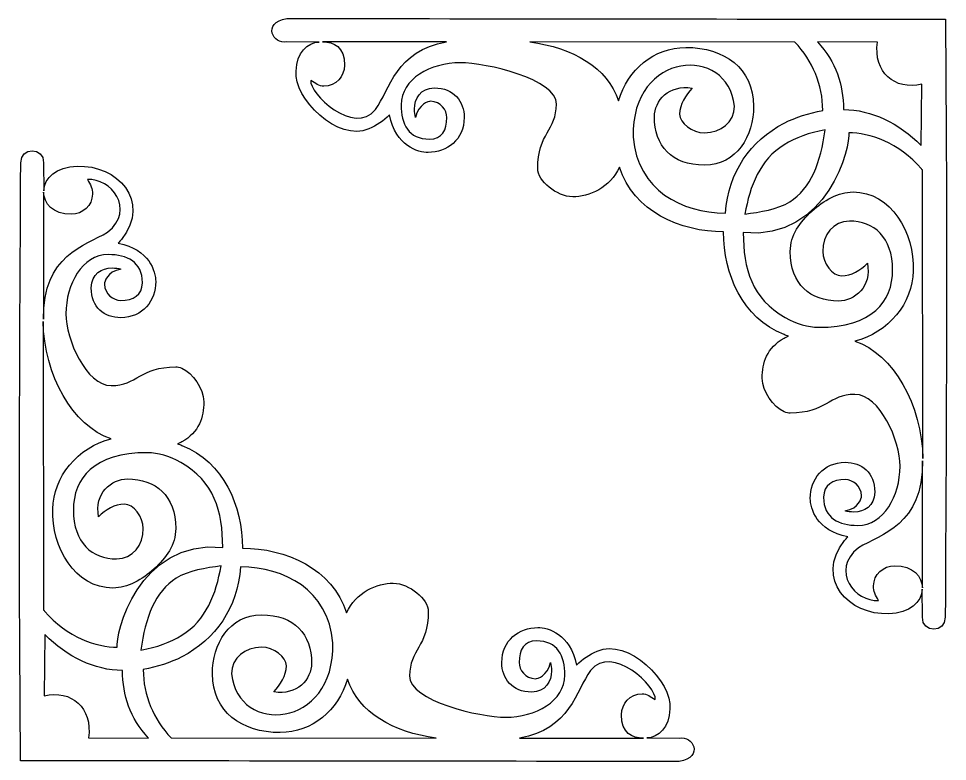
# Model space of a CAD drawing. Header units: centimetres. Extents: x -7.8 to 6.5, y -10.1 to 13.5.
# Drawn here: x -7.81 to 6.52, y 2.05 to 13.51 of the extents above; entities that cross this region are included whole.
import ezdxf

# ---------------------------------------------------------------- set-up
doc = ezdxf.new("R2010")
doc.units = ezdxf.units.CM
doc.header["$MEASUREMENT"] = 0
doc.layers.add('layer 1', color=7, linetype='Continuous')

msp = doc.modelspace()

# ---------------------------------------------------------------- linework, layer by layer
at = {"layer": 'layer 1', "color": 17}
for points, knots in [([(-3.1756, 13.15014), (-3.34794, 13.15016), (-3.53003, 12.98624), (-3.53006, 12.70271), (-3.53006, 12.70271), (-3.57559, 12.28202), (-2.88786, 11.60134), (-2.40728, 11.81031), (-2.40728, 11.81031), (-2.29006, 11.85834), (-2.18016, 11.93868), (-2.08982, 12.02553), (-2.08982, 12.02553), (-1.99537, 11.54186), (-1.65071, 11.4473), (-1.49505, 11.44728), (-1.49505, 11.44728), (-1.20596, 11.44724), (-0.93909, 11.64178), (-0.93905, 11.98646), (-0.93905, 11.98646), (-0.93901, 12.23663), (-1.09465, 12.44235), (-1.40041, 12.44239), (-1.40041, 12.44239), (-1.61166, 12.44241), (-1.70619, 12.27564), (-1.70621, 12.11443), (-1.70621, 12.11443), (-1.70622, 12.06995), (-1.69511, 12.02547), (-1.68955, 11.98656), (-1.68955, 11.98656), (-1.63949, 12.19781), (-1.49494, 12.2367), (-1.45603, 12.2367), (-1.45603, 12.2367), (-1.30037, 12.23668), (-1.20588, 12.09768), (-1.20589, 11.9865), (-1.20589, 11.9865), (-1.20592, 11.79192), (-1.27821, 11.65295), (-1.47278, 11.65298), (-1.47278, 11.65298), (-1.80078, 11.65302), (-1.91194, 11.88652), (-1.9119, 12.18117), (-1.9119, 12.18117), (-1.91184, 12.58143), (-1.45595, 12.83154), (-1.00008, 12.83148), (-1.00008, 12.83148), (-0.59981, 12.83143), (0.48485, 12.58111), (0.4848, 12.19197), (0.4848, 12.19197), (0.48475, 11.79169), (0.19566, 11.7417), (0.19558, 11.19689), (0.19558, 11.19689), (0.19556, 11.01343), (0.48461, 10.76322), (0.73478, 10.76319), (0.73478, 10.76319), (0.98495, 10.76315), (1.31754, 10.90002), (1.45656, 11.22244), (1.45656, 11.22244), (1.6692, 10.53695), (2.40137, 10.22164), (3.06305, 10.22155), (3.06305, 10.22155), (3.06296, 9.56914), (3.34854, 8.89488), (3.9968, 8.63704), (3.9968, 8.63704), (4.01904, 8.62593), (4.04127, 8.62036), (4.06351, 8.6148), (4.06351, 8.6148), (4.04127, 8.60368), (4.01903, 8.59257), (3.99679, 8.58145), (3.99679, 8.58145), (3.72993, 8.43694), (3.65763, 8.19791), (3.6576, 7.96441), (3.6576, 7.96441), (3.65757, 7.75316), (3.83543, 7.51965), (3.99664, 7.44735), (3.99664, 7.44735), (4.02999, 7.43067), (4.06335, 7.42511), (4.09115, 7.4251), (4.09115, 7.4251), (4.64152, 7.42503), (4.68603, 7.71411), (5.0863, 7.71405), (5.0863, 7.71405), (5.47546, 7.714), (5.78448, 6.99938), (5.78443, 6.60466), (5.78443, 6.60466), (5.78437, 6.1488), (5.53414, 5.69297), (5.13387, 5.69302), (5.13387, 5.69302), (4.83922, 5.69306), (4.60575, 5.80428), (4.60579, 6.12672), (4.60579, 6.12672), (4.60582, 6.3213), (4.74481, 6.39911), (4.93939, 6.39908), (4.93939, 6.39908), (5.05057, 6.39907), (5.18954, 6.30454), (5.18952, 6.14888), (5.18952, 6.14888), (5.18952, 6.10997), (5.15614, 5.95987), (4.93932, 5.91542), (4.93932, 5.91542), (4.97824, 5.9043), (5.02271, 5.89873), (5.07274, 5.89872), (5.07274, 5.89872), (5.22841, 5.8987), (5.39519, 5.98763), (5.39522, 6.20444), (5.39522, 6.20444), (5.39526, 6.51021), (5.18959, 6.6659), (4.93942, 6.66593), (4.93942, 6.66593), (4.59474, 6.66598), (4.40014, 6.39915), (4.4001, 6.11007), (4.4001, 6.11007), (4.40008, 5.95441), (4.49453, 5.60972), (4.97819, 5.51515), (4.97819, 5.51515), (4.96081, 5.49639), (4.94323, 5.47729), (4.92704, 5.45687), (4.92704, 5.45687), (4.45743, 4.86421), (5.00532, 4.29904), (5.60972, 4.32995), (5.60972, 4.32995), (5.93254, 4.32991), (6.12242, 4.51214), (6.12494, 4.70777), (6.12494, 4.70777), (6.12494, 4.70777), (6.12903, 4.27454), (6.12903, 4.27454), (6.12903, 4.27454), (6.12525, 4.0248), (6.48471, 4.03628), (6.48202, 4.27449), (6.48202, 4.27449), (6.49834, 7.40473), (6.51537, 10.33401), (6.48325, 13.50302), (6.48325, 13.50302), (6.48325, 13.50302), (6.48182, 13.50302), (6.48182, 13.50302), (6.48182, 13.50302), (6.48182, 13.50302), (6.48182, 13.50388), (6.48182, 13.50388), (6.48182, 13.50388), (3.02512, 13.50434), (-0.32254, 13.51264), (-3.67436, 13.51309), (-3.67436, 13.51309), (-4.06466, 13.44307), (-3.88396, 13.10706), (-3.67441, 13.15224), (-3.67441, 13.15224), (-3.67441, 13.15224), (-3.1756, 13.15014), (-3.1756, 13.15014)], [0, 0, 0, 0, 0.02083333, 0.02083333, 0.02083333, 0.02083333, 0.04166667, 0.04166667, 0.04166667, 0.04166667, 0.0625, 0.0625, 0.0625, 0.0625, 0.08333333, 0.08333333, 0.08333333, 0.08333333, 0.10416667, 0.10416667, 0.10416667, 0.10416667, 0.125, 0.125, 0.125, 0.125, 0.14583333, 0.14583333, 0.14583333, 0.14583333, 0.16666667, 0.16666667, 0.16666667, 0.16666667, 0.1875, 0.1875, 0.1875, 0.1875, 0.20833333, 0.20833333, 0.20833333, 0.20833333, 0.22916667, 0.22916667, 0.22916667, 0.22916667, 0.25, 0.25, 0.25, 0.25, 0.27083333, 0.27083333, 0.27083333, 0.27083333, 0.29166667, 0.29166667, 0.29166667, 0.29166667, 0.3125, 0.3125, 0.3125, 0.3125, 0.33333333, 0.33333333, 0.33333333, 0.33333333, 0.35416667, 0.35416667, 0.35416667, 0.35416667, 0.375, 0.375, 0.375, 0.375, 0.39583333, 0.39583333, 0.39583333, 0.39583333, 0.41666667, 0.41666667, 0.41666667, 0.41666667, 0.4375, 0.4375, 0.4375, 0.4375, 0.45833333, 0.45833333, 0.45833333, 0.45833333, 0.47916667, 0.47916667, 0.47916667, 0.47916667, 0.5, 0.5, 0.5, 0.5, 0.52083333, 0.52083333, 0.52083333, 0.52083333, 0.54166667, 0.54166667, 0.54166667, 0.54166667, 0.5625, 0.5625, 0.5625, 0.5625, 0.58333333, 0.58333333, 0.58333333, 0.58333333, 0.60416667, 0.60416667, 0.60416667, 0.60416667, 0.625, 0.625, 0.625, 0.625, 0.64583333, 0.64583333, 0.64583333, 0.64583333, 0.66666667, 0.66666667, 0.66666667, 0.66666667, 0.6875, 0.6875, 0.6875, 0.6875, 0.70833333, 0.70833333, 0.70833333, 0.70833333, 0.72916667, 0.72916667, 0.72916667, 0.72916667, 0.75, 0.75, 0.75, 0.75, 0.77083333, 0.77083333, 0.77083333, 0.77083333, 0.79166667, 0.79166667, 0.79166667, 0.79166667, 0.8125, 0.8125, 0.8125, 0.8125, 0.83333333, 0.83333333, 0.83333333, 0.83333333, 0.85416667, 0.85416667, 0.85416667, 0.85416667, 0.875, 0.875, 0.875, 0.875, 0.89583333, 0.89583333, 0.89583333, 0.89583333, 0.91666667, 0.91666667, 0.91666667, 0.91666667, 0.9375, 0.9375, 0.9375, 0.9375, 0.95833333, 0.95833333, 0.95833333, 0.95833333, 1, 1, 1, 1]), ([(-3.12279, 13.15217), (-3.12279, 13.15217), (-1.2127, 13.15191), (-1.2127, 13.15191), (-1.2127, 13.15191), (-1.98915, 13.02314), (-2.08905, 12.41015), (-2.3055, 12.11173), (-2.3055, 12.11173), (-2.63788, 11.6895), (-3.33838, 12.36772), (-3.30643, 12.55942), (-3.30643, 12.55942), (-3.23416, 12.51494), (-3.1743, 12.46917), (-3.10203, 12.46916), (-3.10203, 12.46916), (-2.91857, 12.46914), (-2.78512, 12.61922), (-2.7851, 12.79156), (-2.7851, 12.79156), (-2.78506, 13.08064), (-2.94489, 13.15214), (-3.12279, 13.15217)], [0, 0, 0, 0, 0.14285714, 0.14285714, 0.14285714, 0.14285714, 0.28571429, 0.28571429, 0.28571429, 0.28571429, 0.42857143, 0.42857143, 0.42857143, 0.42857143, 0.57142857, 0.57142857, 0.57142857, 0.57142857, 0.71428571, 0.71428571, 0.71428571, 0.71428571, 1, 1, 1, 1]), ([(4.16354, 13.1512), (4.43756, 12.85812), (4.59216, 12.49489), (4.59211, 12.09483), (4.59211, 12.09483), (4.37529, 12.05595), (4.17514, 11.98926), (3.99723, 11.90034), (3.99723, 11.90034), (3.47462, 11.62244), (3.1405, 11.15032), (3.09038, 10.51101), (3.09038, 10.51101), (2.41046, 10.51777), (1.74034, 10.85774), (1.66696, 11.68476), (1.66696, 11.68476), (1.63584, 13.025), (3.13632, 13.10902), (3.23009, 12.16172), (3.23009, 12.16172), (3.23005, 11.91156), (3.01878, 11.75037), (2.76861, 11.7504), (2.76861, 11.7504), (2.57959, 11.75042), (2.38503, 11.90055), (2.38505, 12.03953), (2.38505, 12.03953), (2.38507, 12.18963), (2.4796, 12.33416), (2.57968, 12.43978), (2.57968, 12.43978), (2.21834, 12.50097), (1.99595, 12.24528), (1.99592, 11.99511), (1.99592, 11.99511), (1.99586, 11.55592), (2.25708, 11.25013), (2.76854, 11.25006), (2.76854, 11.25006), (3.26888, 11.24999), (3.52467, 11.70582), (3.52473, 12.16169), (3.52473, 12.16169), (3.5248, 12.74541), (3.07455, 13.06791), (2.4797, 13.06799), (2.4797, 13.06799), (1.98494, 13.06806), (1.58463, 12.72343), (1.44002, 12.24535), (1.44002, 12.24535), (1.27356, 12.75447), (0.74131, 13.06557), (0.07205, 13.15174), (0.07205, 13.15174), (0.07205, 13.15174), (4.16354, 13.1512), (4.16354, 13.1512)], [0, 0, 0, 0, 0.0625, 0.0625, 0.0625, 0.0625, 0.125, 0.125, 0.125, 0.125, 0.1875, 0.1875, 0.1875, 0.1875, 0.25, 0.25, 0.25, 0.25, 0.3125, 0.3125, 0.3125, 0.3125, 0.375, 0.375, 0.375, 0.375, 0.4375, 0.4375, 0.4375, 0.4375, 0.5, 0.5, 0.5, 0.5, 0.5625, 0.5625, 0.5625, 0.5625, 0.625, 0.625, 0.625, 0.625, 0.6875, 0.6875, 0.6875, 0.6875, 0.75, 0.75, 0.75, 0.75, 0.8125, 0.8125, 0.8125, 0.8125, 0.875, 0.875, 0.875, 0.875, 1, 1, 1, 1]), ([(6.10973, 11.556), (5.76509, 11.90072), (5.34493, 12.10864), (4.91131, 12.10869), (4.91131, 12.10869), (4.91136, 12.50117), (4.79782, 12.83554), (4.51222, 13.15475), (4.51222, 13.15475), (4.51222, 13.15475), (5.43617, 13.15103), (5.43617, 13.15103), (5.43617, 13.15103), (5.3694, 12.67881), (5.70093, 12.40569), (6.12212, 12.49876), (6.12212, 12.49876), (6.12212, 12.49876), (6.10973, 11.556), (6.10973, 11.556)], [0, 0, 0, 0, 0.16666667, 0.16666667, 0.16666667, 0.16666667, 0.33333333, 0.33333333, 0.33333333, 0.33333333, 0.5, 0.5, 0.5, 0.5, 0.66666667, 0.66666667, 0.66666667, 0.66666667, 1, 1, 1, 1]), ([(6.13545, 6.72257), (6.12445, 7.5509), (5.68123, 8.34156), (5.08641, 8.53621), (5.08641, 8.53621), (5.59819, 8.65813), (5.9851, 9.12862), (5.98516, 9.61782), (5.98516, 9.61782), (6.01335, 10.21266), (5.64327, 10.83722), (5.05955, 10.8373), (5.05955, 10.8373), (4.83161, 10.83733), (4.609, 10.70752), (4.42398, 10.54104), (4.42398, 10.54104), (4.23896, 10.37455), (4.09151, 10.17138), (4.09148, 9.92121), (4.09148, 9.92121), (4.09141, 9.40975), (4.39714, 9.154), (4.83632, 9.15395), (4.83632, 9.15395), (5.08649, 9.15391), (5.34781, 9.37623), (5.28115, 9.73759), (5.28115, 9.73759), (5.18107, 9.63198), (5.03095, 9.54305), (4.88085, 9.54307), (4.88085, 9.54307), (4.74187, 9.54309), (4.5918, 9.73769), (4.59182, 9.92114), (4.59182, 9.92114), (4.59185, 10.17131), (4.7531, 10.3881), (5.00327, 10.38807), (5.00327, 10.38807), (5.3813, 10.38802), (5.67035, 10.14337), (5.67028, 9.63192), (5.67028, 9.63192), (5.67022, 9.14272), (5.35421, 8.74898), (4.52588, 8.74909), (4.52588, 8.74909), (4.37022, 8.74911), (4.18677, 8.80473), (4.01444, 8.89926), (4.01444, 8.89926), (3.499, 9.19276), (3.36596, 9.64907), (3.36603, 10.21038), (3.36603, 10.21038), (4.67733, 10.08069), (5.02884, 11.56728), (4.99233, 11.7501), (4.99233, 11.7501), (5.30921, 11.75006), (5.76505, 11.5999), (6.11524, 11.19402), (6.11524, 11.19402), (6.12017, 11.18842), (6.12506, 11.18273), (6.12995, 11.17702), (6.12995, 11.17702), (6.12995, 11.17702), (6.13545, 6.72257), (6.13545, 6.72257)], [0, 0, 0, 0, 0.05263158, 0.05263158, 0.05263158, 0.05263158, 0.10526316, 0.10526316, 0.10526316, 0.10526316, 0.15789474, 0.15789474, 0.15789474, 0.15789474, 0.21052632, 0.21052632, 0.21052632, 0.21052632, 0.26315789, 0.26315789, 0.26315789, 0.26315789, 0.31578947, 0.31578947, 0.31578947, 0.31578947, 0.36842105, 0.36842105, 0.36842105, 0.36842105, 0.42105263, 0.42105263, 0.42105263, 0.42105263, 0.47368421, 0.47368421, 0.47368421, 0.47368421, 0.52631579, 0.52631579, 0.52631579, 0.52631579, 0.57894737, 0.57894737, 0.57894737, 0.57894737, 0.63157895, 0.63157895, 0.63157895, 0.63157895, 0.68421053, 0.68421053, 0.68421053, 0.68421053, 0.73684211, 0.73684211, 0.73684211, 0.73684211, 0.78947368, 0.78947368, 0.78947368, 0.78947368, 0.84210526, 0.84210526, 0.84210526, 0.84210526, 0.89473684, 0.89473684, 0.89473684, 0.89473684, 1, 1, 1, 1]), ([(4.08341, 10.68505), (3.89994, 10.56834), (3.62036, 10.52916), (3.39242, 10.49583), (3.39242, 10.49583), (3.46475, 10.92945), (3.62468, 11.33333), (3.99719, 11.56677), (3.99719, 11.56677), (4.16954, 11.67238), (4.38081, 11.75574), (4.63098, 11.79462), (4.63098, 11.79462), (4.55864, 11.2943), (4.41144, 10.8907), (4.08341, 10.68505)], [0, 0, 0, 0, 0.2, 0.2, 0.2, 0.2, 0.4, 0.4, 0.4, 0.4, 0.6, 0.6, 0.6, 0.6, 1, 1, 1, 1]), ([(1.87857, 2.41333), (2.05091, 2.41331), (2.233, 2.57723), (2.23304, 2.86076), (2.23304, 2.86076), (2.27857, 3.28145), (1.59084, 3.96213), (1.11026, 3.75316), (1.11026, 3.75316), (0.99303, 3.70513), (0.88314, 3.62479), (0.79279, 3.53794), (0.79279, 3.53794), (0.69835, 4.02161), (0.35369, 4.11617), (0.19803, 4.11619), (0.19803, 4.11619), (-0.09106, 4.11623), (-0.35793, 3.92169), (-0.35798, 3.57701), (-0.35798, 3.57701), (-0.35801, 3.32684), (-0.20238, 3.12112), (0.10338, 3.12108), (0.10338, 3.12108), (0.31463, 3.12106), (0.40917, 3.28783), (0.40919, 3.44904), (0.40919, 3.44904), (0.40919, 3.49352), (0.39808, 3.538), (0.39253, 3.57691), (0.39253, 3.57691), (0.34246, 3.36566), (0.19792, 3.32677), (0.159, 3.32677), (0.159, 3.32677), (0.00334, 3.32679), (-0.09115, 3.46579), (-0.09113, 3.57697), (-0.09113, 3.57697), (-0.09111, 3.77155), (-0.01882, 3.91052), (0.17576, 3.91049), (0.17576, 3.91049), (0.50376, 3.91045), (0.61491, 3.67695), (0.61487, 3.3823), (0.61487, 3.3823), (0.61482, 2.98204), (0.15892, 2.73193), (-0.29694, 2.73199), (-0.29694, 2.73199), (-0.69721, 2.73204), (-1.78187, 2.98236), (-1.78182, 3.3715), (-1.78182, 3.3715), (-1.78177, 3.77178), (-1.49268, 3.82177), (-1.49261, 4.36658), (-1.49261, 4.36658), (-1.49258, 4.55004), (-1.78163, 4.80025), (-2.0318, 4.80028), (-2.0318, 4.80028), (-2.28197, 4.80032), (-2.61456, 4.66345), (-2.75359, 4.34103), (-2.75359, 4.34103), (-2.96623, 5.02652), (-3.6984, 5.34183), (-4.36007, 5.34192), (-4.36007, 5.34192), (-4.35998, 5.99433), (-4.64556, 6.66859), (-5.29382, 6.92643), (-5.29382, 6.92643), (-5.31606, 6.93754), (-5.3383, 6.94311), (-5.36053, 6.94867), (-5.36053, 6.94867), (-5.3383, 6.95979), (-5.31606, 6.9709), (-5.29382, 6.98202), (-5.29382, 6.98202), (-5.02695, 7.12653), (-4.95465, 7.36556), (-4.95462, 7.59906), (-4.95462, 7.59906), (-4.95459, 7.81031), (-5.13246, 8.04382), (-5.29367, 8.11612), (-5.29367, 8.11612), (-5.32702, 8.1328), (-5.36038, 8.13836), (-5.38817, 8.13837), (-5.38817, 8.13837), (-5.93855, 8.13844), (-5.98305, 7.84936), (-6.38332, 7.84942), (-6.38332, 7.84942), (-6.77248, 7.84947), (-7.08151, 8.56409), (-7.08145, 8.95881), (-7.08145, 8.95881), (-7.08139, 9.41467), (-6.83116, 9.8705), (-6.43089, 9.87045), (-6.43089, 9.87045), (-6.13625, 9.87041), (-5.90277, 9.75919), (-5.90282, 9.43675), (-5.90282, 9.43675), (-5.90284, 9.24217), (-6.04183, 9.16436), (-6.23641, 9.16439), (-6.23641, 9.16439), (-6.34759, 9.1644), (-6.48657, 9.25893), (-6.48655, 9.41459), (-6.48655, 9.41459), (-6.48654, 9.4535), (-6.45317, 9.6036), (-6.23635, 9.64805), (-6.23635, 9.64805), (-6.27526, 9.65917), (-6.31973, 9.66474), (-6.36976, 9.66474), (-6.36976, 9.66474), (-6.52543, 9.66477), (-6.69222, 9.57584), (-6.69225, 9.35903), (-6.69225, 9.35903), (-6.69229, 9.05326), (-6.48661, 8.89757), (-6.23645, 8.89754), (-6.23645, 8.89754), (-5.89177, 8.89749), (-5.69716, 9.16432), (-5.69712, 9.4534), (-5.69712, 9.4534), (-5.6971, 9.60906), (-5.79156, 9.95375), (-6.27521, 10.04832), (-6.27521, 10.04832), (-6.25783, 10.06708), (-6.24025, 10.08618), (-6.22406, 10.1066), (-6.22406, 10.1066), (-5.75445, 10.69926), (-6.30235, 11.26443), (-6.90674, 11.23352), (-6.90674, 11.23352), (-7.22957, 11.23356), (-7.41944, 11.05133), (-7.42197, 10.8557), (-7.42197, 10.8557), (-7.42197, 10.8557), (-7.42606, 11.28893), (-7.42606, 11.28893), (-7.42606, 11.28893), (-7.42228, 11.53866), (-7.78173, 11.52719), (-7.77904, 11.28898), (-7.77904, 11.28898), (-7.79536, 8.15873), (-7.81239, 5.22946), (-7.78027, 2.06045), (-7.78027, 2.06045), (-7.78027, 2.06045), (-7.77885, 2.06045), (-7.77885, 2.06045), (-7.77885, 2.06045), (-7.77885, 2.06045), (-7.77885, 2.05959), (-7.77885, 2.05959), (-7.77885, 2.05959), (-4.32215, 2.05913), (-0.97449, 2.05083), (2.37733, 2.05038), (2.37733, 2.05038), (2.76764, 2.1204), (2.58693, 2.45641), (2.37738, 2.41123), (2.37738, 2.41123), (2.37738, 2.41123), (1.87857, 2.41333), (1.87857, 2.41333)], [0, 0, 0, 0, 0.02083333, 0.02083333, 0.02083333, 0.02083333, 0.04166667, 0.04166667, 0.04166667, 0.04166667, 0.0625, 0.0625, 0.0625, 0.0625, 0.08333333, 0.08333333, 0.08333333, 0.08333333, 0.10416667, 0.10416667, 0.10416667, 0.10416667, 0.125, 0.125, 0.125, 0.125, 0.14583333, 0.14583333, 0.14583333, 0.14583333, 0.16666667, 0.16666667, 0.16666667, 0.16666667, 0.1875, 0.1875, 0.1875, 0.1875, 0.20833333, 0.20833333, 0.20833333, 0.20833333, 0.22916667, 0.22916667, 0.22916667, 0.22916667, 0.25, 0.25, 0.25, 0.25, 0.27083333, 0.27083333, 0.27083333, 0.27083333, 0.29166667, 0.29166667, 0.29166667, 0.29166667, 0.3125, 0.3125, 0.3125, 0.3125, 0.33333333, 0.33333333, 0.33333333, 0.33333333, 0.35416667, 0.35416667, 0.35416667, 0.35416667, 0.375, 0.375, 0.375, 0.375, 0.39583333, 0.39583333, 0.39583333, 0.39583333, 0.41666667, 0.41666667, 0.41666667, 0.41666667, 0.4375, 0.4375, 0.4375, 0.4375, 0.45833333, 0.45833333, 0.45833333, 0.45833333, 0.47916667, 0.47916667, 0.47916667, 0.47916667, 0.5, 0.5, 0.5, 0.5, 0.52083333, 0.52083333, 0.52083333, 0.52083333, 0.54166667, 0.54166667, 0.54166667, 0.54166667, 0.5625, 0.5625, 0.5625, 0.5625, 0.58333333, 0.58333333, 0.58333333, 0.58333333, 0.60416667, 0.60416667, 0.60416667, 0.60416667, 0.625, 0.625, 0.625, 0.625, 0.64583333, 0.64583333, 0.64583333, 0.64583333, 0.66666667, 0.66666667, 0.66666667, 0.66666667, 0.6875, 0.6875, 0.6875, 0.6875, 0.70833333, 0.70833333, 0.70833333, 0.70833333, 0.72916667, 0.72916667, 0.72916667, 0.72916667, 0.75, 0.75, 0.75, 0.75, 0.77083333, 0.77083333, 0.77083333, 0.77083333, 0.79166667, 0.79166667, 0.79166667, 0.79166667, 0.8125, 0.8125, 0.8125, 0.8125, 0.83333333, 0.83333333, 0.83333333, 0.83333333, 0.85416667, 0.85416667, 0.85416667, 0.85416667, 0.875, 0.875, 0.875, 0.875, 0.89583333, 0.89583333, 0.89583333, 0.89583333, 0.91666667, 0.91666667, 0.91666667, 0.91666667, 0.9375, 0.9375, 0.9375, 0.9375, 0.95833333, 0.95833333, 0.95833333, 0.95833333, 1, 1, 1, 1]), ([(-7.43044, 8.87548), (-7.43044, 8.87548), (-7.42612, 10.83496), (-7.42612, 10.83496), (-7.42612, 10.83496), (-7.42834, 10.66235), (-7.27667, 10.49418), (-7.00134, 10.49414), (-7.00134, 10.49414), (-6.82344, 10.49412), (-6.67333, 10.62196), (-6.6733, 10.80542), (-6.6733, 10.80542), (-6.67329, 10.88325), (-6.70108, 10.95552), (-6.7511, 11.0278), (-6.7511, 11.0278), (-6.3944, 11.05876), (-5.9961, 10.57165), (-6.43873, 10.21661), (-6.43873, 10.21661), (-6.79416, 10.00423), (-7.43031, 9.87043), (-7.43044, 8.87548)], [0, 0, 0, 0, 0.14285714, 0.14285714, 0.14285714, 0.14285714, 0.28571429, 0.28571429, 0.28571429, 0.28571429, 0.42857143, 0.42857143, 0.42857143, 0.42857143, 0.57142857, 0.57142857, 0.57142857, 0.57142857, 0.71428571, 0.71428571, 0.71428571, 0.71428571, 1, 1, 1, 1]), ([(-7.43247, 8.8409), (-7.42147, 8.01256), (-6.97826, 7.22191), (-6.38343, 7.02726), (-6.38343, 7.02726), (-6.89522, 6.90534), (-7.28212, 6.43485), (-7.28219, 5.94565), (-7.28219, 5.94565), (-7.31038, 5.35081), (-6.9403, 4.72625), (-6.35657, 4.72617), (-6.35657, 4.72617), (-6.12864, 4.72614), (-5.90603, 4.85595), (-5.721, 5.02243), (-5.721, 5.02243), (-5.53599, 5.18892), (-5.38854, 5.39209), (-5.3885, 5.64226), (-5.3885, 5.64226), (-5.38844, 6.15372), (-5.69416, 6.40947), (-6.13335, 6.40952), (-6.13335, 6.40952), (-6.38352, 6.40956), (-6.64484, 6.18724), (-6.57817, 5.82588), (-6.57817, 5.82588), (-6.47809, 5.93149), (-6.32798, 6.02042), (-6.17787, 6.0204), (-6.17787, 6.0204), (-6.03889, 6.02038), (-5.88882, 5.82578), (-5.88884, 5.64233), (-5.88884, 5.64233), (-5.88888, 5.39216), (-6.05012, 5.17536), (-6.30029, 5.1754), (-6.30029, 5.1754), (-6.67833, 5.17545), (-6.96737, 5.4201), (-6.96731, 5.93155), (-6.96731, 5.93155), (-6.96724, 6.42075), (-6.65124, 6.81449), (-5.8229, 6.81438), (-5.8229, 6.81438), (-5.66724, 6.81436), (-5.48379, 6.75874), (-5.31147, 6.66421), (-5.31147, 6.66421), (-4.79602, 6.37071), (-4.66298, 5.9144), (-4.66306, 5.35309), (-4.66306, 5.35309), (-5.97435, 5.48278), (-6.32586, 3.99619), (-6.28935, 3.81337), (-6.28935, 3.81337), (-6.60623, 3.81341), (-7.06208, 3.96357), (-7.41226, 4.36945), (-7.41226, 4.36945), (-7.41719, 4.37505), (-7.42209, 4.38074), (-7.42698, 4.38645), (-7.42698, 4.38645), (-7.42698, 4.38645), (-7.43247, 8.8409), (-7.43247, 8.8409)], [0, 0, 0, 0, 0.05263158, 0.05263158, 0.05263158, 0.05263158, 0.10526316, 0.10526316, 0.10526316, 0.10526316, 0.15789474, 0.15789474, 0.15789474, 0.15789474, 0.21052632, 0.21052632, 0.21052632, 0.21052632, 0.26315789, 0.26315789, 0.26315789, 0.26315789, 0.31578947, 0.31578947, 0.31578947, 0.31578947, 0.36842105, 0.36842105, 0.36842105, 0.36842105, 0.42105263, 0.42105263, 0.42105263, 0.42105263, 0.47368421, 0.47368421, 0.47368421, 0.47368421, 0.52631579, 0.52631579, 0.52631579, 0.52631579, 0.57894737, 0.57894737, 0.57894737, 0.57894737, 0.63157895, 0.63157895, 0.63157895, 0.63157895, 0.68421053, 0.68421053, 0.68421053, 0.68421053, 0.73684211, 0.73684211, 0.73684211, 0.73684211, 0.78947368, 0.78947368, 0.78947368, 0.78947368, 0.84210526, 0.84210526, 0.84210526, 0.84210526, 0.89473684, 0.89473684, 0.89473684, 0.89473684, 1, 1, 1, 1]), ([(6.13342, 6.68799), (6.13342, 6.68799), (6.12909, 4.72851), (6.12909, 4.72851), (6.12909, 4.72851), (6.13132, 4.90112), (5.97965, 5.06929), (5.70432, 5.06933), (5.70432, 5.06933), (5.52642, 5.06935), (5.3763, 4.94151), (5.37628, 4.75805), (5.37628, 4.75805), (5.37627, 4.68022), (5.40405, 4.60795), (5.45408, 4.53567), (5.45408, 4.53567), (5.09738, 4.50471), (4.69907, 4.99182), (5.14171, 5.34686), (5.14171, 5.34686), (5.49714, 5.55924), (6.13328, 5.69304), (6.13342, 6.68799)], [0, 0, 0, 0, 0.14285714, 0.14285714, 0.14285714, 0.14285714, 0.28571429, 0.28571429, 0.28571429, 0.28571429, 0.42857143, 0.42857143, 0.42857143, 0.42857143, 0.57142857, 0.57142857, 0.57142857, 0.57142857, 0.71428571, 0.71428571, 0.71428571, 0.71428571, 1, 1, 1, 1]), ([(-5.38043, 4.87842), (-5.19696, 4.99513), (-4.91738, 5.03431), (-4.68944, 5.06764), (-4.68944, 5.06764), (-4.76177, 4.63402), (-4.92171, 4.23014), (-5.29421, 3.9967), (-5.29421, 3.9967), (-5.46657, 3.89109), (-5.67783, 3.80773), (-5.928, 3.76885), (-5.928, 3.76885), (-5.85567, 4.26917), (-5.70846, 4.67277), (-5.38043, 4.87842)], [0, 0, 0, 0, 0.2, 0.2, 0.2, 0.2, 0.4, 0.4, 0.4, 0.4, 0.6, 0.6, 0.6, 0.6, 1, 1, 1, 1]), ([(-5.46056, 2.41227), (-5.73458, 2.70535), (-5.88919, 3.06858), (-5.88913, 3.46864), (-5.88913, 3.46864), (-5.67231, 3.50752), (-5.47217, 3.57421), (-5.29426, 3.66313), (-5.29426, 3.66313), (-4.77164, 3.94103), (-4.43752, 4.41315), (-4.3874, 5.05246), (-4.3874, 5.05246), (-3.70748, 5.0457), (-3.03737, 4.70573), (-2.96399, 3.87871), (-2.96399, 3.87871), (-2.93286, 2.53847), (-4.43335, 2.45445), (-4.52711, 3.40174), (-4.52711, 3.40174), (-4.52708, 3.65191), (-4.3158, 3.8131), (-4.06563, 3.81307), (-4.06563, 3.81307), (-3.87662, 3.81305), (-3.68206, 3.66292), (-3.68208, 3.52394), (-3.68208, 3.52394), (-3.6821, 3.37384), (-3.77663, 3.22931), (-3.87671, 3.12369), (-3.87671, 3.12369), (-3.51536, 3.0625), (-3.29297, 3.31819), (-3.29294, 3.56836), (-3.29294, 3.56836), (-3.29288, 4.00755), (-3.55411, 4.31334), (-4.06556, 4.31341), (-4.06556, 4.31341), (-4.5659, 4.31348), (-4.82169, 3.85765), (-4.82175, 3.40178), (-4.82175, 3.40178), (-4.82183, 2.81806), (-4.37157, 2.49556), (-3.77672, 2.49548), (-3.77672, 2.49548), (-3.28197, 2.49541), (-2.88165, 2.84004), (-2.73704, 3.31812), (-2.73704, 3.31812), (-2.57059, 2.809), (-2.03833, 2.4979), (-1.36907, 2.41173), (-1.36907, 2.41173), (-1.36907, 2.41173), (-5.46056, 2.41227), (-5.46056, 2.41227)], [0, 0, 0, 0, 0.0625, 0.0625, 0.0625, 0.0625, 0.125, 0.125, 0.125, 0.125, 0.1875, 0.1875, 0.1875, 0.1875, 0.25, 0.25, 0.25, 0.25, 0.3125, 0.3125, 0.3125, 0.3125, 0.375, 0.375, 0.375, 0.375, 0.4375, 0.4375, 0.4375, 0.4375, 0.5, 0.5, 0.5, 0.5, 0.5625, 0.5625, 0.5625, 0.5625, 0.625, 0.625, 0.625, 0.625, 0.6875, 0.6875, 0.6875, 0.6875, 0.75, 0.75, 0.75, 0.75, 0.8125, 0.8125, 0.8125, 0.8125, 0.875, 0.875, 0.875, 0.875, 1, 1, 1, 1]), ([(-7.40675, 4.00747), (-7.06212, 3.66275), (-6.64196, 3.45483), (-6.20833, 3.45478), (-6.20833, 3.45478), (-6.20838, 3.0623), (-6.09484, 2.72793), (-5.80924, 2.40872), (-5.80924, 2.40872), (-5.80924, 2.40872), (-6.73319, 2.41244), (-6.73319, 2.41244), (-6.73319, 2.41244), (-6.66642, 2.88466), (-6.99796, 3.15778), (-7.41914, 3.06471), (-7.41914, 3.06471), (-7.41914, 3.06471), (-7.40675, 4.00747), (-7.40675, 4.00747)], [0, 0, 0, 0, 0.16666667, 0.16666667, 0.16666667, 0.16666667, 0.33333333, 0.33333333, 0.33333333, 0.33333333, 0.5, 0.5, 0.5, 0.5, 0.66666667, 0.66666667, 0.66666667, 0.66666667, 1, 1, 1, 1]), ([(1.82576, 2.4113), (1.82576, 2.4113), (-0.08432, 2.41156), (-0.08432, 2.41156), (-0.08432, 2.41156), (0.69213, 2.54033), (0.79203, 3.15332), (1.00847, 3.45174), (1.00847, 3.45174), (1.34085, 3.87397), (2.04136, 3.19575), (2.0094, 3.00405), (2.0094, 3.00405), (1.93714, 3.04853), (1.87728, 3.0943), (1.805, 3.09431), (1.805, 3.09431), (1.62154, 3.09433), (1.4881, 2.94425), (1.48808, 2.77191), (1.48808, 2.77191), (1.48804, 2.48283), (1.64787, 2.41133), (1.82576, 2.4113)], [0, 0, 0, 0, 0.14285714, 0.14285714, 0.14285714, 0.14285714, 0.28571429, 0.28571429, 0.28571429, 0.28571429, 0.42857143, 0.42857143, 0.42857143, 0.42857143, 0.57142857, 0.57142857, 0.57142857, 0.57142857, 0.71428571, 0.71428571, 0.71428571, 0.71428571, 1, 1, 1, 1])]:
    msp.add_open_spline(points, degree=3, knots=knots, dxfattribs=at)

doc.saveas('drawing.dxf')
